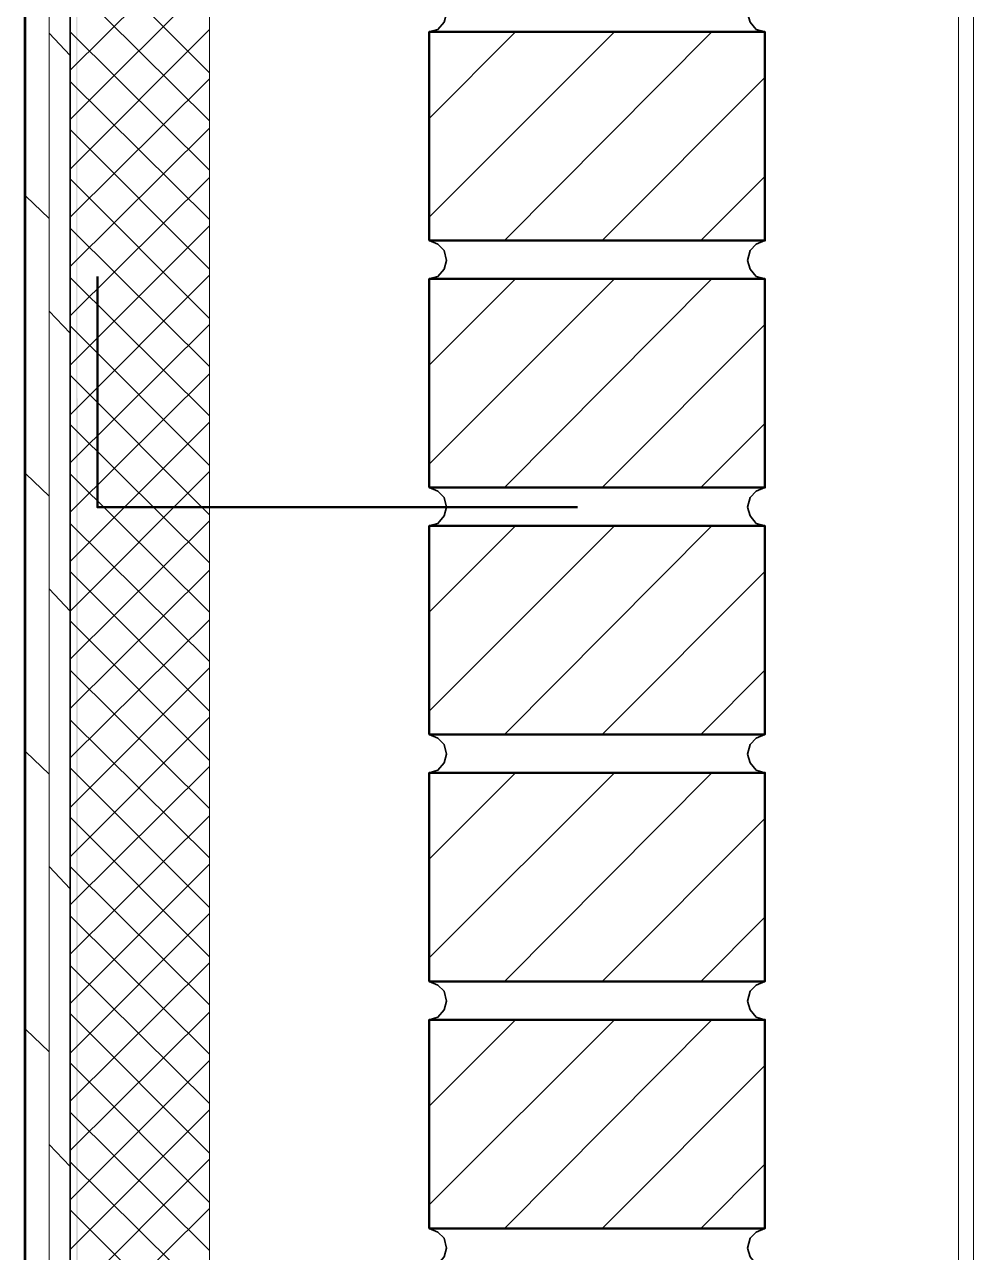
# Model space of a CAD drawing. Header units: inches. Extents: x 5 to 516, y -193 to 129.
# Drawn here: x 49.546 to 50.4, y -188.882 to -187.777 of the extents above; entities that cross this region are included whole.
import ezdxf

# ---------------------------------------------------------------- set-up
doc = ezdxf.new("R2010")
doc.units = ezdxf.units.IN
doc.header["$MEASUREMENT"] = 0
doc.layers.add('PDF7_Geometry', color=7, linetype='Continuous')
doc.layers.add('PDF7_Solid Fills', color=7, linetype='Continuous')

msp = doc.modelspace()

# ---------------------------------------------------------------- hatches: boundary and pattern name
at = {"layer": 'PDF7_Solid Fills', "transparency": 33554559}
h = msp.add_hatch(color=256, dxfattribs=at)
h.paths.add_polyline_path([(49.5935534, -190.8846732), (49.5879978, -189.5746731), (49.5879978, -190.8891177), (49.8679977, -190.8891177), (49.8702199, -190.8846734), (49.9935527, -190.8846734), (49.9935527, -190.8791178), (49.8668867, -190.8791178), (49.8646645, -190.8846734)])
h.paths.add_polyline_path([(49.5935532, -189.5757854), (49.5924421, -172.2280057), (49.5924421, -189.5757854)])

# ---------------------------------------------------------------- linework, layer by layer
at = {"layer": 'PDF7_Geometry', "lineweight": 35}
msp.add_lwpolyline([(49.545775, -172.2280057), (49.545775, -190.8946738), (49.5868862, -190.8946738), (49.5868862, -172.2280057)], close=True, dxfattribs=at)
at = {"layer": 'PDF7_Geometry', "lineweight": 15}
for points in [[(49.5468861, -190.8946733), (49.5468861, -172.2280051)], [(49.5679975, -190.8946733), (49.5679975, -172.2280051)], [(50.4002198, -190.8035619), (50.4002198, -180.0346718), (50.3979976, -180.0291163), (50.392442, -180.026894)], [(50.3868859, -190.788007), (50.3868859, -180.0513389), (50.3935526, -180.0446723), (50.3935526, -180.0380056)], [(49.7124417, -187.8202288), (49.5868862, -187.6946732)], [(49.5868867, -187.8180067), (49.7124423, -187.6935622)], [(49.7124417, -187.8635621), (49.5868862, -187.7391176)], [(49.5868867, -187.8624504), (49.7124423, -187.7368949)], [(49.7124417, -187.9080064), (49.5868862, -187.7835619)], [(49.5868867, -187.9068953), (49.7124423, -187.7813398)], [(49.9102194, -187.8613394), (49.9879972, -187.7835616)], [(49.9102194, -187.9502286), (50.0768861, -187.7835619)], [(49.9779978, -187.9713394), (50.1646645, -187.7835616)], [(49.5868867, -187.8046727), (49.5679979, -187.7846727)], [(49.5868867, -187.9502286), (49.7124423, -187.8257842)], [(50.0657754, -187.9713394), (50.2124421, -187.8246727)], [(49.7124417, -187.9524507), (49.5868862, -187.8280063)], [(49.5468861, -187.8480066), (49.545775, -187.8457844)], [(49.7124417, -187.9968951), (49.5868862, -187.8713395)], [(49.5868867, -187.9946729), (49.7124423, -187.8702285)], [(49.7124417, -188.04134), (49.5868862, -187.9157844)], [(49.5868867, -188.0391178), (49.7124423, -187.9146734)], [(50.1546641, -187.9713394), (50.2124418, -187.9135616)], [(49.5679975, -187.9513397), (49.5468864, -187.9313397)], [(49.7124417, -188.0846727), (49.5868862, -187.9602282)], [(49.5868867, -188.0835616), (49.7124423, -187.958006)], [(49.7124417, -188.1291176), (49.5868862, -188.0046731)], [(49.5868867, -188.1280065), (49.7124423, -188.0024509)], [(49.9102194, -188.0835616), (49.9879972, -188.0057838)], [(49.9102194, -188.1724508), (50.0768861, -188.0057842)], [(49.9779978, -188.1935617), (50.1646645, -188.0057839)], [(49.5868867, -188.0546728), (49.5679979, -188.0346728)], [(49.7124417, -188.1735619), (49.5868862, -188.0480063)], [(49.5868867, -188.1713398), (49.7124423, -188.0468953)], [(50.0657754, -188.1935617), (50.2124421, -188.046895)], [(49.7124417, -188.2180062), (49.5868862, -188.0924507)], [(49.5868867, -188.2157841), (49.7124423, -188.0913397)], [(49.5468861, -188.0980066), (49.545775, -188.0957844)], [(49.7124417, -188.2613401), (49.5868862, -188.1368956)], [(49.5868867, -188.260229), (49.7124423, -188.1346734)], [(50.1546641, -188.1935617), (50.2124418, -188.1357839)], [(49.5679975, -188.2013397), (49.5468864, -188.1813397)], [(49.7124423, -188.1791172), (49.5868867, -188.3046728), (49.5679979, -188.2846728)], [(49.7124417, -188.3057839), (49.5868862, -188.1813394)], [(49.7124417, -188.3502288), (49.5868862, -188.2257843)], [(49.5868867, -188.3480066), (49.7124423, -188.2235622)], [(49.9102194, -188.3057839), (49.9879972, -188.2280061)], [(49.9102194, -188.3946731), (50.0768861, -188.2280064)], [(49.9779978, -188.4157839), (50.1646645, -188.2280061)], [(49.7124417, -188.3946731), (49.5868862, -188.2691175)], [(49.5868867, -188.392451), (49.7124423, -188.2680065)], [(50.0657754, -188.4157839), (50.2124421, -188.2691172)], [(49.7124417, -188.4391174), (49.5868862, -188.3135619)], [(49.5868867, -188.4368953), (49.7124423, -188.3124508)], [(49.5468861, -188.3480066), (49.545775, -188.3457844)], [(49.7124417, -188.4824513), (49.5868862, -188.3580068)], [(49.5868867, -188.4813402), (49.7124423, -188.3557846)], [(50.1546641, -188.4157839), (50.2124418, -188.3580061)], [(49.7124417, -188.526895), (49.5868862, -188.4024506)], [(49.5868867, -188.525784), (49.7124423, -188.4002284)], [(49.5679975, -188.4513397), (49.5468864, -188.4313397)], [(49.7124417, -188.5713399), (49.5868862, -188.4457844)], [(49.5868867, -188.5691178), (49.7124423, -188.4446733)], [(49.9102194, -188.5280061), (49.9879972, -188.4502283)], [(49.9102194, -188.6168953), (50.0768861, -188.4502286)], [(49.9779978, -188.6380061), (50.1646645, -188.4502284)], [(49.7124417, -188.6157843), (49.5868862, -188.4902287)], [(49.5868867, -188.6135621), (49.7124423, -188.4891177)], [(50.0657754, -188.6380061), (50.2124421, -188.4913395)], [(49.5868867, -188.5546728), (49.5679979, -188.5346728)], [(49.7124417, -188.6591175), (49.5868862, -188.5346731)], [(49.5868867, -188.6580065), (49.7124423, -188.5324509)], [(49.7124417, -188.7035624), (49.5868862, -188.579118)], [(49.5868867, -188.7024508), (49.7124423, -188.5768952)], [(50.1546641, -188.6380061), (50.2124418, -188.5802284)], [(49.5468861, -188.5980066), (49.545775, -188.5957844)], [(49.7124417, -188.7480062), (49.5868862, -188.6235617)], [(49.5868867, -188.7457841), (49.7124423, -188.6213396)], [(49.7124417, -188.7924511), (49.5868862, -188.6668955)], [(49.5868867, -188.790229), (49.7124423, -188.6657845)], [(49.9102194, -188.7502283), (49.9879972, -188.6724505)], [(49.9102194, -188.8391176), (50.0768861, -188.6724509)], [(49.9779978, -188.8602284), (50.1646645, -188.6724506)], [(49.5679975, -188.7013397), (49.5468864, -188.6813397)], [(49.7124417, -188.8368954), (49.5868862, -188.7113399)], [(49.5868867, -188.8346727), (49.7124423, -188.7091172)], [(50.0657754, -188.8602284), (50.2124421, -188.7135617)], [(49.7124417, -188.8802287), (49.5868862, -188.7557842)], [(49.5868867, -188.8791176), (49.7124423, -188.7535621)], [(49.5868867, -188.8046728), (49.5679979, -188.7846728)], [(49.7124417, -188.924673), (49.5868862, -188.8002286)], [(49.5868867, -188.923562), (49.7124423, -188.7980064)], [(50.1546641, -188.8602284), (50.2124418, -188.8024506)], [(49.7124417, -188.9691174), (49.5868862, -188.8435618)], [(49.5868867, -188.9668952), (49.7124423, -188.8424508)], [(49.5468861, -188.8480067), (49.545775, -188.8457844)]]:
    msp.add_lwpolyline(points, dxfattribs=at)
msp.add_lwpolyline([(49.7124417, -190.8946738), (49.7124417, -176.6857833), (49.5868862, -176.6857833), (49.5868862, -190.8946738)], close=True, dxfattribs=at)
at = {"layer": 'PDF7_Geometry', "lineweight": 35}
for points in [[(49.9102194, -187.7835619), (49.9179972, -187.7813397), (49.9235527, -187.774673), (49.9257749, -187.7668953), (49.9235527, -187.7580064), (49.9179972, -187.7524508), (49.9102194, -187.7491175)], [(50.2124418, -187.7491172), (50.204664, -187.7524505), (50.1991084, -187.7580061), (50.1968862, -187.766895), (50.1991084, -187.7746727), (50.204664, -187.7813394), (50.2124418, -187.7835616)], [(49.9102194, -188.0057842), (49.9179972, -188.0035619), (49.9235527, -187.9968953), (49.9257749, -187.9891175), (49.9235527, -187.9802286), (49.9179972, -187.9746731), (49.9102194, -187.9713397)], [(50.2124418, -187.9713394), (50.204664, -187.9746728), (50.1991084, -187.9802283), (50.1968862, -187.9891172), (50.1991084, -187.996895), (50.204664, -188.0035616), (50.2124418, -188.0057839)], [(49.9102194, -188.2280064), (49.9179972, -188.2257842), (49.9235527, -188.2191175), (49.9257749, -188.2113397), (49.9235527, -188.2024508), (49.9179972, -188.1968953), (49.9102194, -188.193562)], [(50.2124418, -188.1935617), (50.204664, -188.196895), (50.1991084, -188.2024506), (50.1968862, -188.2113394), (50.1991084, -188.2191172), (50.204664, -188.2257839), (50.2124418, -188.2280061)], [(49.9102194, -188.4502286), (49.9179972, -188.4480064), (49.9235527, -188.4413398), (49.9257749, -188.433562), (49.9235527, -188.4246731), (49.9179972, -188.4191175), (49.9102194, -188.4157842)], [(50.2124418, -188.4157839), (50.204664, -188.4191172), (50.1991084, -188.4246728), (50.1968862, -188.4335617), (50.1991084, -188.4413395), (50.204664, -188.4480061), (50.2124418, -188.4502284)], [(49.9102194, -188.6724509), (49.9179972, -188.6702287), (49.9235527, -188.663562), (49.9257749, -188.6557842), (49.9235527, -188.6468953), (49.9179972, -188.6413398), (49.9102194, -188.6380064)], [(50.2124418, -188.6380061), (50.204664, -188.6413395), (50.1991084, -188.646895), (50.1968862, -188.6557839), (50.1991084, -188.6635617), (50.204664, -188.6702284), (50.2124418, -188.6724506)], [(49.9102194, -188.8946731), (49.9179972, -188.8924509), (49.9235527, -188.8857842), (49.9257749, -188.8780065), (49.9235527, -188.8691176), (49.9179972, -188.863562), (49.9102194, -188.8602287)], [(50.2124418, -188.8602284), (50.204664, -188.8635617), (50.1991084, -188.8691173), (50.1968862, -188.8780062), (50.1991084, -188.8857839), (50.204664, -188.8924506), (50.2124418, -188.8946728)]]:
    msp.add_lwpolyline(points, dxfattribs=at)
at = {"layer": 'PDF7_Geometry', "lineweight": 50}
for points in [[(49.9102194, -187.9713397), (49.9102194, -187.7835619), (50.2124416, -187.7835619), (50.2124416, -187.9713397)], [(49.9102194, -188.193562), (49.9102194, -188.0057842), (50.2124416, -188.0057842), (50.2124416, -188.193562)], [(49.9102194, -188.4157842), (49.9102194, -188.2280064), (50.2124416, -188.2280064), (50.2124416, -188.4157842)], [(49.9102194, -188.6380064), (49.9102194, -188.4502286), (50.2124416, -188.4502286), (50.2124416, -188.6380064)], [(49.9102194, -188.8602287), (49.9102194, -188.6724509), (50.2124416, -188.6724509), (50.2124416, -188.8602287)]]:
    msp.add_lwpolyline(points, close=True, dxfattribs=at)
msp.add_lwpolyline([(50.0435529, -188.2113399), (49.6113307, -188.2113399), (49.6113307, -188.0035621)], dxfattribs=at)

doc.saveas('drawing.dxf')
